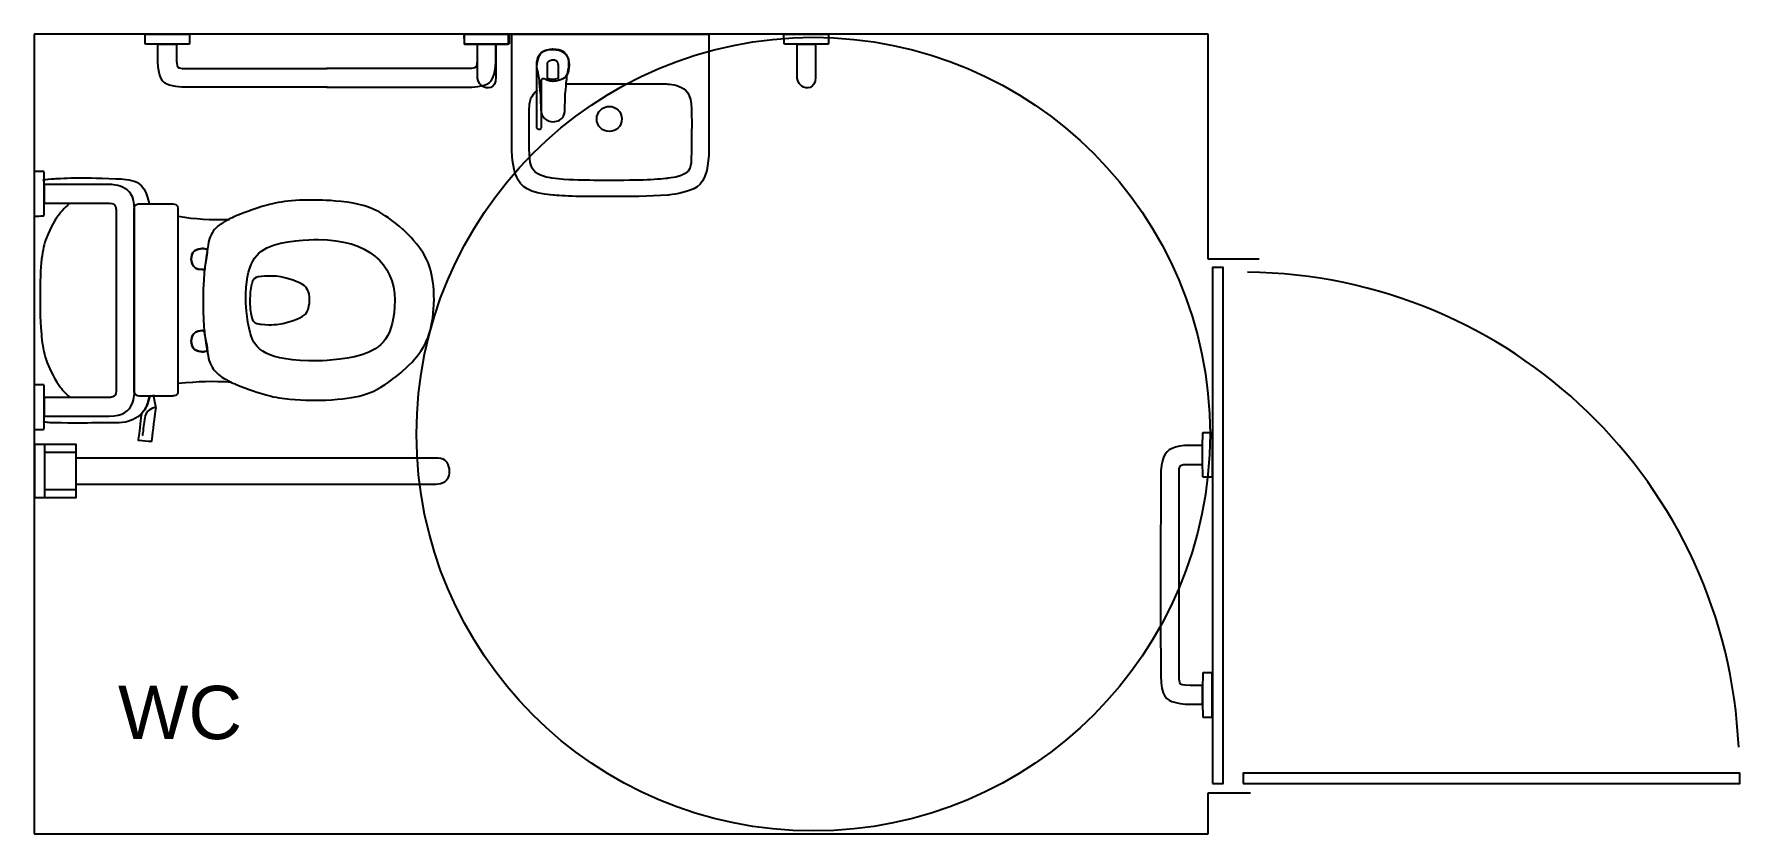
# Model space of a CAD drawing. Header units: millimetres. Extents: x 2892 to 6118, y 11629 to 15540.
# Drawn here: x 2893 to 6118, y 11629 to 13140 of the extents above; entities that cross this region are included whole.
import ezdxf

# ---------------------------------------------------------------- set-up
doc = ezdxf.new("R2010")
doc.units = ezdxf.units.MM
for name, color, linetype in [('BASIN', 7, 'Continuous'), ('DOORS', 7, 'Continuous'), ('GRAB_RAILS_H', 7, 'Continuous'), ('GRAB_RAILS_V', 7, 'Continuous'), ('TEXT', 7, 'Continuous'), ('TOILETS', 7, 'Continuous'), ('TURNING_CIRCLE', 7, 'Continuous'), ('WALLS', 7, 'Continuous')]:
    doc.layers.add(name, color=color, linetype=linetype)
doc.styles.get("Standard").update_dxf_attribs({"font": 'Arial.ttf'})

msp = doc.modelspace()

# ---------------------------------------------------------------- linework, layer by layer
at = {"layer": 'BASIN'}
msp.add_ellipse((3980.2, 12980), major_axis=(0, 23.8), ratio=1, dxfattribs=at)
for points, knots in [([(3982.3, 12833.4), (4018, 12833.4), (4054.5, 12833.1), (4090.8, 12836.1), (4090.8, 12836.1), (4137.6, 12839.9), (4166.1, 12864.8), (4168.1, 12911.6), (4168.1, 12911.6), (4168.5, 12921.1), (4168.5, 12930.5), (4168.6, 12940), (4168.6, 12940), (4168.7, 13006.7), (4168.6, 13073.4), (4168.6, 13140.2), (4168.6, 13140.2), (4168.6, 13140.2), (3982.3, 13140.2), (3982.3, 13140.2), (3982.3, 13140.2), (3982.3, 13140.2), (3796.1, 13140.2), (3796.1, 13140.2), (3796.1, 13140.2), (3796.1, 13073.4), (3795.9, 13006.7), (3796.1, 12940), (3796.1, 12940), (3796.1, 12930.5), (3796.1, 12921.1), (3796.5, 12911.6), (3796.5, 12911.6), (3798.5, 12864.8), (3827, 12839.9), (3873.8, 12836.1), (3873.8, 12836.1), (3910.1, 12833.1), (3946.6, 12833.4), (3982.3, 12833.4)], [0, 0, 0, 0, 0.1, 0.1, 0.1, 0.15, 0.2, 0.2, 0.2, 0.25, 0.3, 0.3, 0.3, 0.35, 0.4, 0.4, 0.4, 0.45, 0.5, 0.5, 0.5, 0.55, 0.6, 0.6, 0.6, 0.65, 0.7, 0.7, 0.7, 0.75, 0.8, 0.8, 0.8, 0.85, 0.9, 0.9, 0.9, 0.95, 1, 1, 1, 1]), ([(3873.5, 12974.9), (3863.2, 12974.9), (3850, 12984), (3850.8, 12997.3), (3850.8, 12997.3), (3850.8, 12997.3), (3849.9, 13027), (3849.9, 13027), (3849.9, 13027), (3847.5, 13051.8), (3846.9, 13061.4), (3842.7, 13078), (3842.7, 13078), (3843.3, 13098.7), (3855.5, 13111.1), (3873.5, 13110.8), (3873.5, 13110.8), (3891.8, 13110.6), (3905.3, 13097.3), (3903.8, 13078), (3903.8, 13078), (3899.6, 13061.4), (3899.5, 13051.8), (3897.1, 13027), (3897.1, 13027), (3897.1, 13027), (3896.2, 12997.3), (3896.2, 12997.3), (3896.2, 12997.3), (3896.9, 12984), (3883.7, 12974.9), (3873.5, 12974.9)], [0, 0, 0, 0, 0.125, 0.125, 0.125, 0.1875, 0.25, 0.25, 0.25, 0.3125, 0.375, 0.375, 0.375, 0.4375, 0.5, 0.5, 0.5, 0.5625, 0.625, 0.625, 0.625, 0.6875, 0.75, 0.75, 0.75, 0.8125, 0.875, 0.875, 0.875, 0.9375, 1, 1, 1, 1]), ([(3866.6, 13051.9), (3868.9, 13051.4), (3871.3, 13051.1), (3873.7, 13051.1), (3873.7, 13051.1), (3890.6, 13051.1), (3904.3, 13065), (3904.3, 13081.9), (3904.3, 13081.9), (3904.3, 13098.7), (3890.6, 13112.4), (3873.7, 13112.4), (3873.7, 13112.4), (3856.9, 13112.4), (3843.2, 13098.7), (3843.2, 13081.9), (3843.2, 13081.9), (3843.2, 13081.7), (3843.2, 13081.4), (3843.2, 13081.2), (3843.2, 13081.2), (3843.2, 13081.2), (3843.2, 12963.8), (3843.2, 12963.8), (3843.2, 12963.8), (3843.2, 12959.4), (3851.4, 12959.4), (3851.4, 12963.8), (3851.4, 12963.8), (3851.4, 12963.8), (3851.3, 13050.6), (3851.3, 13050.6), (3851.3, 13050.6), (3851.3, 13055), (3855.4, 13057.2), (3860, 13054.4), (3860, 13054.4), (3862.2, 13053.4), (3864.4, 13052.6), (3866.6, 13051.9)], [0, 0, 0, 0, 0.1, 0.1, 0.1, 0.15, 0.2, 0.2, 0.2, 0.25, 0.3, 0.3, 0.3, 0.35, 0.4, 0.4, 0.4, 0.45, 0.5, 0.5, 0.5, 0.55, 0.6, 0.6, 0.6, 0.65, 0.7, 0.7, 0.7, 0.75, 0.8, 0.8, 0.8, 0.85, 0.9, 0.9, 0.9, 0.95, 1, 1, 1, 1]), ([(3863.1, 13056.5), (3869.9, 13053.7), (3876.6, 13053.7), (3883.3, 13056.5), (3883.3, 13056.5), (3883.3, 13056.5), (3883.3, 13069.9), (3883.3, 13069.9), (3883.3, 13069.9), (3883.3, 13069.9), (3883.3, 13082), (3883.3, 13082), (3883.3, 13082), (3883.3, 13087.6), (3878.3, 13091.9), (3873.2, 13091.9), (3873.2, 13091.9), (3868.2, 13091.9), (3863.1, 13087.6), (3863.1, 13082), (3863.1, 13082), (3863.1, 13082), (3863.1, 13056.5), (3863.1, 13056.5)], [0, 0, 0, 0, 0.166667, 0.166667, 0.166667, 0.25, 0.333333, 0.333333, 0.333333, 0.416667, 0.5, 0.5, 0.5, 0.583333, 0.666667, 0.666667, 0.666667, 0.75, 0.833333, 0.833333, 0.833333, 0.916667, 1, 1, 1, 1]), ([(3899.9, 13046.2), (3899.9, 13046.2), (3982.3, 13046.2), (3982.3, 13046.2), (3982.3, 13046.2), (3982.3, 13046.2), (4085.9, 13046.2), (4085.9, 13046.2), (4085.9, 13046.2), (4114.4, 13046.2), (4135.3, 13028), (4135.8, 12998.5), (4135.8, 12998.5), (4136.1, 12976.9), (4135.9, 12955.3), (4135.8, 12933.7), (4135.8, 12933.7), (4135.5, 12902.6), (4133.7, 12872.7), (4092.2, 12868), (4092.2, 12868), (4060.3, 12864.4), (4020.8, 12863.9), (3982.3, 12863.9), (3982.3, 12863.9), (3943.8, 12863.9), (3904.3, 12864.4), (3872.4, 12868), (3872.4, 12868), (3831, 12872.7), (3829.1, 12902.6), (3828.9, 12933.7), (3828.9, 12933.7), (3828.7, 12955.3), (3828.5, 12976.9), (3828.9, 12998.5), (3828.9, 12998.5), (3829.1, 13014.4), (3835.3, 13027), (3845.4, 13035.2)], [0, 0, 0, 0, 0.1, 0.1, 0.1, 0.15, 0.2, 0.2, 0.2, 0.25, 0.3, 0.3, 0.3, 0.35, 0.4, 0.4, 0.4, 0.45, 0.5, 0.5, 0.5, 0.55, 0.6, 0.6, 0.6, 0.65, 0.7, 0.7, 0.7, 0.75, 0.8, 0.8, 0.8, 0.85, 0.9, 0.9, 0.9, 0.95, 1, 1, 1, 1])]:
    msp.add_open_spline(points, degree=3, knots=knots, dxfattribs=at)
at = {"layer": 'DOORS'}
for points in [[(5120.6, 11723.7), (5140.6, 11723.7), (5140.6, 12699.4), (5120.6, 12699.4), (5120.6, 11723.7)], [(5178.3, 11723.7), (6117.6, 11723.7), (6117.6, 11743.8), (5178.3, 11743.8), (5178.3, 11723.7)]]:
    msp.add_lwpolyline(points, close=True, dxfattribs=at)
msp.add_open_spline([(6115.3, 11792.6), (6093.1, 12290.8), (5685.5, 12685), (5186.7, 12690.4)], degree=3, dxfattribs=at)
at = {"layer": 'GRAB_RAILS_H'}
for points in [[(2893.9, 12264.3), (2972.6, 12264.3), (2972.6, 12365), (2893.9, 12365), (2893.9, 12264.3)], [(2912.4, 12264.3), (2972.6, 12264.3), (2972.6, 12365), (2912.4, 12365), (2912.4, 12264.3)], [(2912.4, 12279.6), (2972.6, 12279.6), (2972.6, 12349.7), (2912.4, 12349.7), (2912.4, 12279.6)]]:
    msp.add_lwpolyline(points, close=True, dxfattribs=at)
for points, knots in [([(3102.6, 13140.4), (3102.6, 13140.4), (3102.6, 13122.8), (3102.6, 13122.8), (3102.6, 13122.8), (3102.6, 13122.2), (3103.2, 13121.5), (3103.8, 13121.5), (3103.8, 13121.5), (3103.8, 13121.5), (3185.5, 13121.5), (3185.5, 13121.5), (3185.5, 13121.5), (3186.1, 13121.5), (3186.8, 13122.2), (3186.8, 13122.8), (3186.8, 13122.8), (3186.8, 13122.8), (3186.8, 13140.4), (3186.8, 13140.4), (3186.8, 13140.4), (3186.8, 13140.4), (3102.6, 13140.4), (3102.6, 13140.4)], [0, 0, 0, 0, 0.166667, 0.166667, 0.166667, 0.25, 0.333333, 0.333333, 0.333333, 0.416667, 0.5, 0.5, 0.5, 0.583333, 0.666667, 0.666667, 0.666667, 0.75, 0.833333, 0.833333, 0.833333, 0.916667, 1, 1, 1, 1]), ([(3705.9, 13140.1), (3705.9, 13140.1), (3706.7, 13122.9), (3706.7, 13122.9), (3706.7, 13122.9), (3706.7, 13122.3), (3707.3, 13121.5), (3707.9, 13121.5), (3707.9, 13121.5), (3707.9, 13121.5), (3789.6, 13121.5), (3789.6, 13121.5), (3789.6, 13121.5), (3790.2, 13121.5), (3790.8, 13122.3), (3790.8, 13122.9), (3790.8, 13122.9), (3790.8, 13122.9), (3790.8, 13140.1), (3790.8, 13140.1), (3790.8, 13140.1), (3790.8, 13140.1), (3705.9, 13140.1), (3705.9, 13140.1)], [0, 0, 0, 0, 0.166667, 0.166667, 0.166667, 0.25, 0.333333, 0.333333, 0.333333, 0.416667, 0.5, 0.5, 0.5, 0.583333, 0.666667, 0.666667, 0.666667, 0.75, 0.833333, 0.833333, 0.833333, 0.916667, 1, 1, 1, 1]), ([(3446.7, 13039.8), (3446.7, 13039.8), (3446.7, 13039.8), (3184.4, 13039.8), (3184.4, 13039.8), (3184.4, 13039.8), (3142.3, 13039.8), (3126.5, 13056.7), (3126.5, 13101.1), (3126.5, 13101.1), (3126.5, 13101.1), (3126.5, 13121.6), (3126.5, 13121.6), (3126.5, 13121.6), (3126.5, 13121.6), (3162.2, 13121.6), (3162.2, 13121.6), (3162.2, 13121.6), (3162.2, 13121.6), (3162.2, 13093.4), (3162.2, 13093.4), (3162.2, 13093.4), (3162.2, 13078.2), (3165.8, 13075.3), (3183, 13075.3), (3183, 13075.3), (3183, 13075.3), (3446.7, 13075.3), (3446.7, 13075.3)], [0.1818182, 0.1818182, 0.1818182, 0.1818182, 0.2272727, 0.2727273, 0.2727273, 0.2727273, 0.3181818, 0.3636364, 0.3636364, 0.3636364, 0.4090909, 0.4545455, 0.4545455, 0.4545455, 0.5, 0.5454545, 0.5454545, 0.5454545, 0.5909091, 0.6363636, 0.6363636, 0.6363636, 0.6818182, 0.7272727, 0.7272727, 0.7272727, 0.7727273, 0.8181818, 0.8181818, 0.8181818, 0.8181818]), ([(3445.8, 13039.8), (3445.8, 13039.8), (3445.8, 13039.8), (3708.1, 13039.8), (3708.1, 13039.8), (3708.1, 13039.8), (3750.2, 13039.8), (3766, 13056.7), (3766, 13101.1), (3766, 13101.1), (3766, 13101.1), (3766, 13121.6), (3766, 13121.6), (3766, 13121.6), (3766, 13121.6), (3730.4, 13121.6), (3730.4, 13121.6), (3730.4, 13121.6), (3730.4, 13121.6), (3730.4, 13093.4), (3730.4, 13093.4), (3730.4, 13093.4), (3730.4, 13078.2), (3726.7, 13075.3), (3709.5, 13075.3), (3709.5, 13075.3), (3709.5, 13075.3), (3445.8, 13075.3), (3445.8, 13075.3)], [0.1818182, 0.1818182, 0.1818182, 0.1818182, 0.2272727, 0.2727273, 0.2727273, 0.2727273, 0.3181818, 0.3636364, 0.3636364, 0.3636364, 0.4090909, 0.4545455, 0.4545455, 0.4545455, 0.5, 0.5454545, 0.5454545, 0.5454545, 0.5909091, 0.6363636, 0.6363636, 0.6363636, 0.6818182, 0.7272727, 0.7272727, 0.7272727, 0.7727273, 0.8181818, 0.8181818, 0.8181818, 0.8181818]), ([(2892.9, 12796.4), (2892.9, 12796.4), (2892.9, 12880.9), (2892.9, 12880.9), (2892.9, 12880.9), (2892.9, 12880.9), (2910.3, 12880.6), (2910.3, 12880.6), (2910.3, 12880.6), (2911.2, 12880.6), (2911.7, 12880.3), (2911.7, 12879.2), (2911.7, 12879.2), (2911.7, 12879.2), (2912, 12856.4), (2912, 12856.4), (2912, 12856.4), (2912, 12856.4), (2912, 12821), (2912, 12821), (2912, 12821), (2912, 12821), (2911.7, 12798.2), (2911.7, 12798.2), (2911.7, 12798.2), (2911.7, 12797.2), (2910.9, 12796.7), (2910.2, 12796.7), (2910.2, 12796.7), (2910.2, 12796.7), (2892.9, 12796.4), (2892.9, 12796.4)], [0, 0, 0, 0, 0.125, 0.125, 0.125, 0.1875, 0.25, 0.25, 0.25, 0.3125, 0.375, 0.375, 0.375, 0.4375, 0.5, 0.5, 0.5, 0.5625, 0.625, 0.625, 0.625, 0.6875, 0.75, 0.75, 0.75, 0.8125, 0.875, 0.875, 0.875, 0.9375, 1, 1, 1, 1]), ([(3047.7, 12738.1), (3047.7, 12738.1), (3047.7, 12808.5), (3047.7, 12808.5), (3047.7, 12808.5), (3047.7, 12815.8), (3041.9, 12821), (3035.2, 12821), (3035.2, 12821), (3035.2, 12821), (2911.9, 12821), (2911.9, 12821), (2911.9, 12821), (2911.9, 12821), (2911.9, 12856.1), (2911.9, 12856.1), (2911.9, 12856.1), (2911.9, 12856.1), (3034.7, 12856.1), (3034.7, 12856.1), (3034.7, 12856.1), (3061.6, 12856.1), (3082.8, 12835.8), (3082.8, 12809), (3082.8, 12809), (3082.8, 12809), (3082.8, 12738.1), (3082.8, 12738.1), (3082.8, 12738.1), (3082.8, 12738.1), (3082.8, 12465.5), (3082.8, 12465.5), (3082.8, 12465.5), (3082.8, 12438.7), (3061.6, 12418.5), (3034.7, 12418.5), (3034.7, 12418.5), (3034.7, 12418.5), (2911.9, 12418.5), (2911.9, 12418.5), (2911.9, 12418.5), (2911.9, 12418.5), (2911.9, 12453.5), (2911.9, 12453.5), (2911.9, 12453.5), (2911.9, 12453.5), (3035.2, 12453.5), (3035.2, 12453.5), (3035.2, 12453.5), (3041.9, 12453.5), (3047.7, 12458.7), (3047.7, 12466), (3047.7, 12466), (3047.7, 12466), (3047.7, 12738.1), (3047.7, 12738.1)], [0, 0, 0, 0, 0.071429, 0.071429, 0.071429, 0.107143, 0.142857, 0.142857, 0.142857, 0.178571, 0.214286, 0.214286, 0.214286, 0.25, 0.285714, 0.285714, 0.285714, 0.321429, 0.357143, 0.357143, 0.357143, 0.392857, 0.428571, 0.428571, 0.428571, 0.464286, 0.5, 0.5, 0.5, 0.535714, 0.571429, 0.571429, 0.571429, 0.607143, 0.642857, 0.642857, 0.642857, 0.678571, 0.714286, 0.714286, 0.714286, 0.75, 0.785714, 0.785714, 0.785714, 0.821429, 0.857143, 0.857143, 0.857143, 0.892857, 0.928571, 0.928571, 0.928571, 0.964286, 1, 1, 1, 1]), ([(2892.9, 12393), (2892.9, 12393), (2892.9, 12477.6), (2892.9, 12477.6), (2892.9, 12477.6), (2892.9, 12477.6), (2910.3, 12477.3), (2910.3, 12477.3), (2910.3, 12477.3), (2911.2, 12477.3), (2911.7, 12477), (2911.7, 12475.9), (2911.7, 12475.9), (2911.7, 12475.9), (2912, 12453), (2912, 12453), (2912, 12453), (2912, 12453), (2912, 12417.6), (2912, 12417.6), (2912, 12417.6), (2912, 12417.6), (2911.7, 12394.8), (2911.7, 12394.8), (2911.7, 12394.8), (2911.7, 12393.9), (2910.9, 12393.3), (2910.2, 12393.3), (2910.2, 12393.3), (2910.2, 12393.3), (2892.9, 12393), (2892.9, 12393)], [0, 0, 0, 0, 0.125, 0.125, 0.125, 0.1875, 0.25, 0.25, 0.25, 0.3125, 0.375, 0.375, 0.375, 0.4375, 0.5, 0.5, 0.5, 0.5625, 0.625, 0.625, 0.625, 0.6875, 0.75, 0.75, 0.75, 0.8125, 0.875, 0.875, 0.875, 0.9375, 1, 1, 1, 1]), ([(5120.2, 12345.3), (5120.2, 12345.3), (5120.2, 12387.3), (5120.2, 12387.3), (5120.2, 12387.3), (5120.2, 12387.3), (5103.4, 12387.3), (5103.4, 12387.3), (5103.4, 12387.3), (5102.8, 12387.3), (5102, 12386.7), (5102, 12386.1), (5102, 12386.1), (5102, 12386.1), (5101.9, 12345.3), (5101.9, 12345.3), (5101.9, 12345.3), (5101.9, 12345.3), (5102, 12304.4), (5102, 12304.4), (5102, 12304.4), (5102, 12303.8), (5102.8, 12303.2), (5103.4, 12303.2), (5103.4, 12303.2), (5103.4, 12303.2), (5120.2, 12303.2), (5120.2, 12303.2), (5120.2, 12303.2), (5120.2, 12303.2), (5120.2, 12345.3), (5120.2, 12345.3)], [0, 0, 0, 0, 0.125, 0.125, 0.125, 0.1875, 0.25, 0.25, 0.25, 0.3125, 0.375, 0.375, 0.375, 0.4375, 0.5, 0.5, 0.5, 0.5625, 0.625, 0.625, 0.625, 0.6875, 0.75, 0.75, 0.75, 0.8125, 0.875, 0.875, 0.875, 0.9375, 1, 1, 1, 1]), ([(5022.2, 12118.3), (5022.2, 12118.3), (5022.7, 12308.7), (5022.7, 12308.7), (5022.7, 12308.7), (5022.8, 12348), (5046.9, 12362.9), (5078.5, 12362.9), (5078.5, 12362.9), (5078.5, 12362.9), (5101.8, 12362.9), (5101.8, 12362.9), (5101.8, 12362.9), (5101.8, 12362.9), (5101.8, 12327.2), (5101.8, 12327.2), (5101.8, 12327.2), (5101.8, 12327.2), (5078.3, 12327.2), (5078.3, 12327.2), (5078.3, 12327.2), (5063.1, 12327.2), (5057.3, 12324.9), (5057.3, 12310.4), (5057.3, 12310.4), (5057.3, 12310.4), (5057.3, 12118.3), (5057.3, 12118.3), (5057.3, 12118.3), (5057.3, 12118.3), (5057.3, 11926.1), (5057.3, 11926.1), (5057.3, 11926.1), (5057.3, 11911.6), (5063.1, 11909.3), (5078.3, 11909.3), (5078.3, 11909.3), (5078.3, 11909.3), (5101.8, 11909.3), (5101.8, 11909.3), (5101.8, 11909.3), (5101.8, 11909.3), (5101.8, 11873.7), (5101.8, 11873.7), (5101.8, 11873.7), (5101.8, 11873.7), (5078.5, 11873.7), (5078.5, 11873.7), (5078.5, 11873.7), (5046.9, 11873.7), (5022.8, 11888.6), (5022.7, 11927.8), (5022.7, 11927.8), (5022.7, 11927.8), (5022.2, 12118.3), (5022.2, 12118.3)], [0, 0, 0, 0, 0.071429, 0.071429, 0.071429, 0.107143, 0.142857, 0.142857, 0.142857, 0.178571, 0.214286, 0.214286, 0.214286, 0.25, 0.285714, 0.285714, 0.285714, 0.321429, 0.357143, 0.357143, 0.357143, 0.392857, 0.428571, 0.428571, 0.428571, 0.464286, 0.5, 0.5, 0.5, 0.535714, 0.571429, 0.571429, 0.571429, 0.607143, 0.642857, 0.642857, 0.642857, 0.678571, 0.714286, 0.714286, 0.714286, 0.75, 0.785714, 0.785714, 0.785714, 0.821429, 0.857143, 0.857143, 0.857143, 0.892857, 0.928571, 0.928571, 0.928571, 0.964286, 1, 1, 1, 1]), ([(3651.7, 12339.8), (3651.7, 12339.8), (2972.4, 12339.8), (2972.4, 12339.8), (2972.4, 12339.8), (2972.4, 12339.8), (2972.4, 12289.3), (2972.4, 12289.3), (2972.4, 12289.3), (2972.4, 12289.3), (3313, 12289.3), (3313, 12289.3), (3313, 12289.3), (3313, 12289.3), (3651.7, 12289.3), (3651.7, 12289.3), (3651.7, 12289.3), (3667.6, 12289.3), (3677.6, 12301.9), (3677.6, 12314.6), (3677.6, 12314.6), (3677.6, 12327.2), (3667.6, 12339.8), (3651.7, 12339.8)], [0, 0, 0, 0, 0.166667, 0.166667, 0.166667, 0.25, 0.333333, 0.333333, 0.333333, 0.416667, 0.5, 0.5, 0.5, 0.583333, 0.666667, 0.666667, 0.666667, 0.75, 0.833333, 0.833333, 0.833333, 0.916667, 1, 1, 1, 1]), ([(5120.2, 11891.3), (5120.2, 11891.3), (5120.2, 11849.2), (5120.2, 11849.2), (5120.2, 11849.2), (5120.2, 11849.2), (5103.4, 11849.2), (5103.4, 11849.2), (5103.4, 11849.2), (5102.8, 11849.2), (5102, 11849.8), (5102, 11850.4), (5102, 11850.4), (5102, 11850.4), (5101.9, 11891.3), (5101.9, 11891.3), (5101.9, 11891.3), (5101.9, 11891.3), (5102, 11932.1), (5102, 11932.1), (5102, 11932.1), (5102, 11932.7), (5102.8, 11933.3), (5103.4, 11933.3), (5103.4, 11933.3), (5103.4, 11933.3), (5120.2, 11933.3), (5120.2, 11933.3), (5120.2, 11933.3), (5120.2, 11933.3), (5120.2, 11891.3), (5120.2, 11891.3)], [0, 0, 0, 0, 0.125, 0.125, 0.125, 0.1875, 0.25, 0.25, 0.25, 0.3125, 0.375, 0.375, 0.375, 0.4375, 0.5, 0.5, 0.5, 0.5625, 0.625, 0.625, 0.625, 0.6875, 0.75, 0.75, 0.75, 0.8125, 0.875, 0.875, 0.875, 0.9375, 1, 1, 1, 1])]:
    msp.add_open_spline(points, degree=3, knots=knots, dxfattribs=at)
at = {"layer": 'GRAB_RAILS_V'}
for points, knots in [([(3789.9, 13140.4), (3789.9, 13140.4), (3789.9, 13122.8), (3789.9, 13122.8), (3789.9, 13122.8), (3789.9, 13122.2), (3789.3, 13121.5), (3788.7, 13121.5), (3788.7, 13121.5), (3788.7, 13121.5), (3707, 13121.5), (3707, 13121.5), (3707, 13121.5), (3706.4, 13121.5), (3705.7, 13122.2), (3705.7, 13122.8), (3705.7, 13122.8), (3705.7, 13122.8), (3705.7, 13140.4), (3705.7, 13140.4), (3705.7, 13140.4), (3705.7, 13140.4), (3789.9, 13140.4), (3789.9, 13140.4)], [0, 0, 0, 0, 0.166667, 0.166667, 0.166667, 0.25, 0.333333, 0.333333, 0.333333, 0.416667, 0.5, 0.5, 0.5, 0.583333, 0.666667, 0.666667, 0.666667, 0.75, 0.833333, 0.833333, 0.833333, 0.916667, 1, 1, 1, 1]), ([(4310, 13140.1), (4310, 13140.1), (4310.7, 13122.9), (4310.7, 13122.9), (4310.7, 13122.9), (4310.7, 13122.3), (4311.3, 13121.5), (4311.9, 13121.5), (4311.9, 13121.5), (4311.9, 13121.5), (4393.6, 13121.5), (4393.6, 13121.5), (4393.6, 13121.5), (4394.2, 13121.5), (4394.9, 13122.3), (4394.9, 13122.9), (4394.9, 13122.9), (4394.9, 13122.9), (4394.9, 13140.1), (4394.9, 13140.1), (4394.9, 13140.1), (4394.9, 13140.1), (4310, 13140.1), (4310, 13140.1)], [0, 0, 0, 0, 0.166667, 0.166667, 0.166667, 0.25, 0.333333, 0.333333, 0.333333, 0.416667, 0.5, 0.5, 0.5, 0.583333, 0.666667, 0.666667, 0.666667, 0.75, 0.833333, 0.833333, 0.833333, 0.916667, 1, 1, 1, 1]), ([(3731.2, 13121.4), (3731.2, 13121.4), (3731.2, 13059.1), (3731.2, 13059.1), (3731.2, 13059.1), (3731.2, 13036.2), (3765.9, 13036.2), (3765.9, 13059.1), (3765.9, 13059.1), (3765.9, 13059.1), (3765.9, 13121.4), (3765.9, 13121.4), (3765.9, 13121.4), (3765.9, 13121.4), (3731.2, 13121.4), (3731.2, 13121.4)], [0, 0, 0, 0, 0.25, 0.25, 0.25, 0.375, 0.5, 0.5, 0.5, 0.625, 0.75, 0.75, 0.75, 0.875, 1, 1, 1, 1]), ([(4335.3, 13121.4), (4335.3, 13121.4), (4335.3, 13059.1), (4335.3, 13059.1), (4335.3, 13059.1), (4335.3, 13036.2), (4370, 13036.2), (4370, 13059.1), (4370, 13059.1), (4370, 13059.1), (4370, 13121.4), (4370, 13121.4), (4370, 13121.4), (4370, 13121.4), (4335.3, 13121.4), (4335.3, 13121.4)], [0, 0, 0, 0, 0.25, 0.25, 0.25, 0.375, 0.5, 0.5, 0.5, 0.625, 0.75, 0.75, 0.75, 0.875, 1, 1, 1, 1])]:
    msp.add_open_spline(points, degree=3, knots=knots, dxfattribs=at)
at = {"layer": 'TOILETS'}
for points, knots in [([(2909.5, 12864.2), (2915.7, 12866.2), (2923, 12866.9), (2930.7, 12867), (2930.7, 12867), (2969.7, 12869.8), (3008.6, 12868.3), (3047.6, 12866.9), (3047.6, 12866.9), (3079.1, 12867.5), (3102.7, 12854.1), (3110.6, 12820.2)], [0, 0, 0, 0, 0.333333, 0.333333, 0.333333, 0.5, 0.666667, 0.666667, 0.666667, 0.833333, 1, 1, 1, 1]), ([(2959.2, 12819.7), (2950.3, 12811.9), (2942.3, 12803), (2935.5, 12793.2), (2935.5, 12793.2), (2912.4, 12759.7), (2904, 12707.9), (2904, 12638.4), (2904, 12638.4), (2904, 12568.8), (2914.1, 12518.1), (2935.5, 12483.6), (2935.5, 12483.6), (2942.7, 12472), (2951.2, 12462), (2960.8, 12453.7)], [0, 0, 0, 0, 0.25, 0.25, 0.25, 0.375, 0.5, 0.5, 0.5, 0.625, 0.75, 0.75, 0.75, 0.875, 1, 1, 1, 1]), ([(3155, 12819.6), (3155, 12819.6), (3091.8, 12819.6), (3091.8, 12819.6), (3091.8, 12819.6), (3086.5, 12819.6), (3082.1, 12815.2), (3082.1, 12809.8), (3082.1, 12809.8), (3082.1, 12809.8), (3082.1, 12466), (3082.1, 12466), (3082.1, 12466), (3082.1, 12460.7), (3086.5, 12456.3), (3091.8, 12456.3), (3091.8, 12456.3), (3091.8, 12456.3), (3155, 12456.3), (3155, 12456.3), (3155, 12456.3), (3160.4, 12456.3), (3164.8, 12460.7), (3164.8, 12466), (3164.8, 12466), (3164.8, 12466), (3164.8, 12809.8), (3164.8, 12809.8), (3164.8, 12809.8), (3164.8, 12815.2), (3160.4, 12819.6), (3155, 12819.6)], [0, 0, 0, 0, 0.125, 0.125, 0.125, 0.1875, 0.25, 0.25, 0.25, 0.3125, 0.375, 0.375, 0.375, 0.4375, 0.5, 0.5, 0.5, 0.5625, 0.625, 0.625, 0.625, 0.6875, 0.75, 0.75, 0.75, 0.8125, 0.875, 0.875, 0.875, 0.9375, 1, 1, 1, 1]), ([(3212.4, 12637.6), (3212.4, 12699.4), (3218.7, 12711.2), (3220.9, 12736.5), (3220.9, 12736.5), (3222.3, 12752.9), (3233.2, 12772.9), (3244.8, 12780.8), (3244.8, 12780.8), (3253.8, 12786.9), (3263.5, 12792.1), (3273.7, 12796.3), (3273.7, 12796.3), (3323, 12816.6), (3374.9, 12827.9), (3432.3, 12826.7), (3432.3, 12826.7), (3500.7, 12825.1), (3550.7, 12806.1), (3590.1, 12771.3), (3590.1, 12771.3), (3624.6, 12740.8), (3648.9, 12690.7), (3648.9, 12637.6), (3648.9, 12637.6), (3648.9, 12584.4), (3624.6, 12534.3), (3590.1, 12503.8), (3590.1, 12503.8), (3550.7, 12469), (3500.7, 12450), (3432.3, 12448.4), (3432.3, 12448.4), (3374.9, 12447.2), (3323, 12458.5), (3273.7, 12478.8), (3273.7, 12478.8), (3263.5, 12483), (3253.8, 12488.2), (3244.8, 12494.3), (3244.8, 12494.3), (3233.2, 12502.2), (3222.3, 12522.2), (3220.9, 12538.6), (3220.9, 12538.6), (3218.7, 12563.9), (3212.4, 12575.7), (3212.4, 12637.6)], [0, 0, 0, 0, 0.083333, 0.083333, 0.083333, 0.125, 0.166667, 0.166667, 0.166667, 0.208333, 0.25, 0.25, 0.25, 0.291667, 0.333333, 0.333333, 0.333333, 0.375, 0.416667, 0.416667, 0.416667, 0.458333, 0.5, 0.5, 0.5, 0.541667, 0.583333, 0.583333, 0.583333, 0.625, 0.666667, 0.666667, 0.666667, 0.708333, 0.75, 0.75, 0.75, 0.791667, 0.833333, 0.833333, 0.833333, 0.875, 0.916667, 0.916667, 0.916667, 0.958333, 1, 1, 1, 1]), ([(3212.4, 12637.6), (3212.4, 12699.4), (3218.7, 12711.2), (3220.9, 12736.5), (3220.9, 12736.5), (3222.3, 12752.9), (3233.2, 12772.9), (3244.8, 12780.8), (3244.8, 12780.8), (3253.8, 12786.9), (3263.5, 12792.1), (3273.7, 12796.3), (3273.7, 12796.3), (3323, 12816.6), (3374.9, 12827.9), (3432.3, 12826.7), (3432.3, 12826.7), (3500.7, 12825.1), (3550.7, 12806.1), (3590.1, 12771.3), (3590.1, 12771.3), (3624.6, 12740.8), (3648.9, 12690.7), (3648.9, 12637.6), (3648.9, 12637.6), (3648.9, 12584.4), (3624.6, 12534.3), (3590.1, 12503.8), (3590.1, 12503.8), (3550.7, 12469), (3500.7, 12450), (3432.3, 12448.4), (3432.3, 12448.4), (3374.9, 12447.2), (3323, 12458.5), (3273.7, 12478.8), (3273.7, 12478.8), (3263.5, 12483), (3253.8, 12488.2), (3244.8, 12494.3), (3244.8, 12494.3), (3233.2, 12502.2), (3222.3, 12522.2), (3220.9, 12538.6), (3220.9, 12538.6), (3218.7, 12563.9), (3212.4, 12575.7), (3212.4, 12637.6)], [0, 0, 0, 0, 0.083333, 0.083333, 0.083333, 0.125, 0.166667, 0.166667, 0.166667, 0.208333, 0.25, 0.25, 0.25, 0.291667, 0.333333, 0.333333, 0.333333, 0.375, 0.416667, 0.416667, 0.416667, 0.458333, 0.5, 0.5, 0.5, 0.541667, 0.583333, 0.583333, 0.583333, 0.625, 0.666667, 0.666667, 0.666667, 0.708333, 0.75, 0.75, 0.75, 0.791667, 0.833333, 0.833333, 0.833333, 0.875, 0.916667, 0.916667, 0.916667, 0.958333, 1, 1, 1, 1]), ([(3574.5, 12637.6), (3574.5, 12707.4), (3523, 12751.6), (3430.3, 12752.2), (3430.3, 12752.2), (3328.5, 12752.8), (3293.2, 12707.4), (3293.2, 12637.6), (3293.2, 12637.6), (3293.2, 12567.7), (3328.5, 12522.3), (3430.3, 12522.9), (3430.3, 12522.9), (3523, 12523.5), (3574.5, 12567.7), (3574.5, 12637.6)], [0, 0, 0, 0, 0.25, 0.25, 0.25, 0.375, 0.5, 0.5, 0.5, 0.625, 0.75, 0.75, 0.75, 0.875, 1, 1, 1, 1]), ([(3574.5, 12637.6), (3574.5, 12707.4), (3523, 12751.6), (3430.3, 12752.2), (3430.3, 12752.2), (3328.5, 12752.8), (3293.2, 12707.4), (3293.2, 12637.6), (3293.2, 12637.6), (3293.2, 12567.7), (3328.5, 12522.3), (3430.3, 12522.9), (3430.3, 12522.9), (3523, 12523.5), (3574.5, 12567.7), (3574.5, 12637.6)], [0, 0, 0, 0, 0.25, 0.25, 0.25, 0.375, 0.5, 0.5, 0.5, 0.625, 0.75, 0.75, 0.75, 0.875, 1, 1, 1, 1]), ([(3220.1, 12732.9), (3217.2, 12734.3), (3214, 12735.1), (3210.7, 12735.1), (3210.7, 12735.1), (3199.2, 12735.1), (3190, 12726.2), (3190, 12715.2), (3190, 12715.2), (3190, 12704.1), (3199.2, 12695.2), (3210.7, 12695.2), (3210.7, 12695.2), (3212.2, 12695.2), (3213.8, 12695.4), (3215.3, 12695.7), (3215.3, 12695.7), (3215.3, 12695.7), (3220.1, 12732.9), (3220.1, 12732.9)], [0, 0, 0, 0, 0.2, 0.2, 0.2, 0.3, 0.4, 0.4, 0.4, 0.5, 0.6, 0.6, 0.6, 0.7, 0.8, 0.8, 0.8, 0.9, 1, 1, 1, 1]), ([(3220.1, 12732.9), (3217.2, 12734.3), (3214, 12735.1), (3210.7, 12735.1), (3210.7, 12735.1), (3199.2, 12735.1), (3190, 12726.2), (3190, 12715.2), (3190, 12715.2), (3190, 12704.1), (3199.2, 12695.2), (3210.7, 12695.2), (3210.7, 12695.2), (3212.2, 12695.2), (3213.8, 12695.4), (3215.3, 12695.7)], [0, 0, 0, 0, 0.25, 0.25, 0.25, 0.375, 0.5, 0.5, 0.5, 0.625, 0.75, 0.75, 0.75, 0.875, 1, 1, 1, 1]), ([(3300.8, 12637.2), (3300.8, 12647.5), (3301.8, 12658), (3304, 12667.9), (3304, 12667.9), (3306, 12677.2), (3313.9, 12681.6), (3321.8, 12682.3), (3321.8, 12682.3), (3343, 12684.4), (3363.4, 12681.5), (3382.4, 12675.2), (3382.4, 12675.2), (3403.1, 12668.4), (3413.6, 12655.5), (3413.6, 12637.2), (3413.6, 12637.2), (3413.6, 12618.8), (3403.1, 12605.9), (3382.4, 12599.1), (3382.4, 12599.1), (3363.4, 12592.9), (3343, 12590), (3321.8, 12592), (3321.8, 12592), (3313.9, 12592.7), (3306, 12597.1), (3304, 12606.4), (3304, 12606.4), (3301.8, 12616.4), (3300.8, 12626.8), (3300.8, 12637.2)], [0, 0, 0, 0, 0.125, 0.125, 0.125, 0.1875, 0.25, 0.25, 0.25, 0.3125, 0.375, 0.375, 0.375, 0.4375, 0.5, 0.5, 0.5, 0.5625, 0.625, 0.625, 0.625, 0.6875, 0.75, 0.75, 0.75, 0.8125, 0.875, 0.875, 0.875, 0.9375, 1, 1, 1, 1]), ([(3220.1, 12542.2), (3217.2, 12540.8), (3214, 12540), (3210.7, 12540), (3210.7, 12540), (3199.2, 12540), (3190, 12548.9), (3190, 12560), (3190, 12560), (3190, 12571), (3199.2, 12579.9), (3210.7, 12579.9), (3210.7, 12579.9), (3212.2, 12579.9), (3213.8, 12579.7), (3215.3, 12579.4), (3215.3, 12579.4), (3215.3, 12579.4), (3220.1, 12542.2), (3220.1, 12542.2)], [0, 0, 0, 0, 0.2, 0.2, 0.2, 0.3, 0.4, 0.4, 0.4, 0.5, 0.6, 0.6, 0.6, 0.7, 0.8, 0.8, 0.8, 0.9, 1, 1, 1, 1]), ([(3220.1, 12542.2), (3217.2, 12540.8), (3214, 12540), (3210.7, 12540), (3210.7, 12540), (3199.2, 12540), (3190, 12548.9), (3190, 12560), (3190, 12560), (3190, 12571), (3199.2, 12579.9), (3210.7, 12579.9), (3210.7, 12579.9), (3212.2, 12579.9), (3213.8, 12579.7), (3215.3, 12579.4)], [0, 0, 0, 0, 0.25, 0.25, 0.25, 0.375, 0.5, 0.5, 0.5, 0.625, 0.75, 0.75, 0.75, 0.875, 1, 1, 1, 1]), ([(3111.4, 12456.2), (3104.3, 12419.7), (3080.1, 12405.3), (3047.6, 12405.9), (3047.6, 12405.9), (3008.6, 12405.9), (2969.7, 12404.5), (2930.7, 12405.8), (2930.7, 12405.8), (2923, 12405.9), (2915.8, 12406.3), (2909.8, 12408)], [0, 0, 0, 0, 0.333333, 0.333333, 0.333333, 0.5, 0.666667, 0.666667, 0.666667, 0.833333, 1, 1, 1, 1]), ([(3117.7, 12459.3), (3117.7, 12459.3), (3122, 12439.4), (3122, 12439.4), (3122, 12439.4), (3122, 12439.4), (3122.7, 12433.6), (3122.7, 12433.6), (3122.7, 12433.6), (3122.7, 12433.6), (3114.6, 12370.1), (3114.6, 12370.1), (3114.6, 12370.1), (3114.6, 12370.1), (3090.3, 12372.5), (3090.3, 12372.5), (3090.3, 12372.5), (3090.3, 12372.5), (3096.5, 12424), (3096.5, 12424), (3096.5, 12424), (3103.7, 12430.8), (3107.8, 12441.7), (3110.4, 12454.3)], [0, 0, 0, 0, 0.166667, 0.166667, 0.166667, 0.25, 0.333333, 0.333333, 0.333333, 0.416667, 0.5, 0.5, 0.5, 0.583333, 0.666667, 0.666667, 0.666667, 0.75, 0.833333, 0.833333, 0.833333, 0.916667, 1, 1, 1, 1]), ([(3120.4, 12434.5), (3109.8, 12431.6), (3103.5, 12425.2), (3102.1, 12415.3), (3102.1, 12415.3), (3102.1, 12415.3), (3097.4, 12381.2), (3097.4, 12381.2)], [0, 0, 0, 0, 0.5, 0.5, 0.5, 0.75, 1, 1, 1, 1])]:
    msp.add_open_spline(points, degree=3, knots=knots, dxfattribs=at)
for points in [[(3165.2, 12796.1), (3199, 12791), (3225, 12788.7), (3262, 12790)], [(3266.4, 12482), (3228.2, 12485.2), (3206.2, 12483.2), (3164.9, 12480)]]:
    msp.add_open_spline(points, degree=3, dxfattribs=at)
at = {"layer": 'TURNING_CIRCLE'}
msp.add_circle((4365.9, 12384.3), 750, dxfattribs=at)
at = {"layer": 'WALLS'}
for points in [[(5112.1, 13140.3), (5112.1, 13140.3), (5112.1, 13140.3), (2893.2, 13140.3), (2893.2, 13140.3)], [(2893.2, 13140.3), (2893.2, 13140.3), (2893.2, 13140.3), (2893.2, 11628.8), (2893.2, 11628.8)], [(5112.1, 12714.8), (5112.1, 12714.8), (5112.1, 12714.8), (5112.1, 13140.3), (5112.1, 13140.3)], [(5208.9, 12714.8), (5208.9, 12714.8), (5112.1, 12714.8), (5112.1, 12714.8)], [(5112.2, 11628.8), (5112.2, 11628.8), (5112.2, 11628.8), (5112.2, 11706.2), (5112.2, 11706.2)], [(5112.2, 11706.2), (5112.2, 11706.2), (5112.2, 11706.2), (5192.3, 11706.2), (5192.3, 11706.2)], [(2893.2, 11628.8), (2893.2, 11628.8), (2893.2, 11628.8), (5112.2, 11628.8), (5112.2, 11628.8)]]:
    msp.add_open_spline(points, degree=3, dxfattribs=at)

# ---------------------------------------------------------------- texts
at = {"layer": 'TEXT', "insert": (3051.6, 11908.6), "char_height": 100.8, "attachment_point": 1}
msp.add_mtext_dynamic_manual_height_columns('WC', width=699.191, gutter_width=12.6, heights=[0], dxfattribs=at)

doc.saveas('drawing.dxf')
